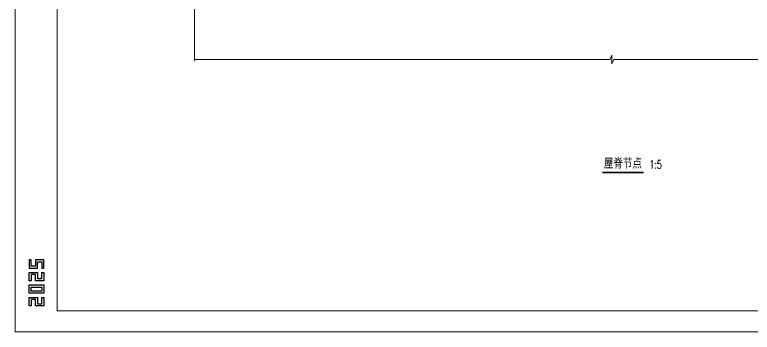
# Model space of a CAD drawing. Extents: x -599358 to 2865263, y -1062760 to 486533.
# Drawn here: x 119091 to 120856, y -728503 to -727744 of the extents above; entities that cross this region are included whole.
import ezdxf
from ezdxf.enums import TextEntityAlignment as Align

# ---------------------------------------------------------------- set-up
doc = ezdxf.new("R2010")
doc.units = 0
doc.layers.add('0-cxFrame', color=155, linetype='Continuous')
doc.layers.add('3符号', color=173, linetype='Continuous')
doc.layers.add('0-cxText', color=131, linetype='Continuous', lineweight=25)
doc.layers.add('文字标注引出线', color=7, linetype='Continuous', lineweight=15)
doc.styles.add('cx_tuming', font='simhei.ttf')
doc.styles.add('cx_tuqian1', font='宋体.shx')
doc.styles.add('卓越符号', font='ROMANS.shx', dxfattribs={"width": 0.7, "bigfont": 'CHINESE.shx'})
doc.styles.add('黑体', font='simhei.ttf')

# ---------------------------------------------------------------- blocks, each defined once
blk = doc.blocks.new('*U1764')
at = {"const_width": 0.7}
blk.add_lwpolyline([(-9.89, 0), (9.89, 0)], dxfattribs=at)
at = {"color": 0, "style": '卓越符号', "width": 0.7, "flags": 8}
blk.add_attdef('图名', text='', height=5, dxfattribs=at).set_placement((0, 1.85), align=Align.CENTER)
blk.add_attdef('比例', (12.69, 1.85), '', height=4, dxfattribs=at)
blk = doc.blocks.new('TK22.A2 L(Dragon)')
at = {"layer": '0-cxFrame', "color": 7, "const_width": 0.5}
blk.add_lwpolyline([(0, 0), (-594, 0), (-594, 420), (0, 420)], close=True, dxfattribs=at)
at = {"layer": '0-cxFrame', "const_width": 0.5}
blk.add_lwpolyline([(-80, 10), (-574, 10), (-574, 410), (-80, 410)], close=True, dxfattribs=at)
at = {"layer": 'Defpoints', "color": 2}
for points in [[(-586.37, 34.37), (-587.37, 34.37), (-587.37, 30.37), (-583.37, 30.37), (-583.37, 33.37), (-581.37, 33.37), (-581.37, 30.37), (-580.37, 30.37), (-580.37, 34.37), (-584.37, 34.37), (-584.37, 31.37), (-586.37, 31.37), (-586.37, 34.37)], [(-586.37, 24.37), (-587.37, 24.37), (-587.37, 28.37), (-583.37, 28.37), (-583.37, 25.37), (-581.37, 25.37), (-581.37, 28.37), (-580.37, 28.37), (-580.37, 24.37), (-584.37, 24.37), (-584.37, 27.37), (-586.37, 27.37), (-586.37, 24.37)], [(-586.37, 12.37), (-587.37, 12.37), (-587.37, 16.37), (-583.37, 16.37), (-583.37, 13.37), (-581.37, 13.37), (-581.37, 16.37), (-580.37, 16.37), (-580.37, 12.37), (-584.37, 12.37), (-584.37, 15.37), (-586.37, 15.37), (-586.37, 12.37)]]:
    blk.add_lwpolyline(points, dxfattribs=at)
for points in [[(-587.37, 18.37), (-587.37, 22.37), (-580.37, 22.37), (-580.37, 18.37)], [(-586.37, 19.37), (-586.37, 21.37), (-581.37, 21.37), (-581.37, 19.37)]]:
    blk.add_lwpolyline(points, close=True, dxfattribs=at)
at = {"style": '黑体', "flags": 4}
blk.add_attdef('图幅', text='', height=3.3, dxfattribs=at).set_placement((-40, 3), align=Align.RIGHT)
at = {"layer": '0-cxText', "flags": 4}
for tag, height, style, p in [('建设单位', 3.5, 'cx_tuming', (-45, 240)), ('项目名称', 3.5, 'cx_tuming', (-45, 210)), ('子项名称', 3.5, 'cx_tuming', (-45, 180)), ('工程编号', 3.3, 'cx_tuqian1', (-35, 165)), ('图名1', 3.5, 'cx_tuming', (-45, 87)), ('图名2', 3.5, 'cx_tuming', (-45, 79)), ('图名3', 3.5, 'cx_tuming', (-45, 71)), ('出图日期', 3.3, 'cx_tuqian1', (-39, 60)), ('专业', 3.3, 'cx_tuqian1', (-55, 52)), ('图号', 3.3, 'cx_tuqian1', (-55, 44)), ('版次', 3.3, 'cx_tuqian1', (-20, 44))]:
    blk.add_attdef(tag, text='', height=height, dxfattribs=dict(at, style=style)).set_placement(p, align=Align.MIDDLE)
at = {"layer": 'Defpoints', "color": 6, "flags": 4}
for tag, height, style, p in [('tufu', 3.3, '黑体', (-12, 12)), ('dwfname', 4, 'cx_tuqian1', (-80, 3))]:
    blk.add_attdef(tag, text='', height=height, dxfattribs=dict(at, style=style)).set_placement(p, align=Align.RIGHT)

msp = doc.modelspace()

# ---------------------------------------------------------------- linework, layer by layer
at = {"layer": '文字标注引出线', "color": 1, "elevation": -1.9}
for points in [[(119521.5, -727064.7), (119521.5, -727421.7), (119532, -727426.2), (119511, -727426.2), (119521.5, -727430.7), (119521.5, -727854.6)], [(121518.4, -727850.9), (120524.5, -727850.9), (120520, -727861.4), (120520, -727840.4), (120515.5, -727850.9), (119521.5, -727850.9)]]:
    msp.add_lwpolyline(points, dxfattribs=at)

# ---------------------------------------------------------------- block references
at = {"layer": '0-cxFrame', "xscale": 5, "yscale": 5, "zscale": 5}
msp.add_blockref('TK22.A2 L(Dragon)', (122062.4, -728501.7), dxfattribs=at)
at = {"layer": '3符号', "color": 7}
ref = msp.add_blockref('*U1764', (120546.2, -728121), dxfattribs=dict(at, xscale=5, yscale=5, zscale=5))
ref.add_attrib('图名', '屋脊节点', dxfattribs={"layer": '0', "color": 0, "height": 25, "style": '卓越符号', "width": 0.7}).set_placement((120546.2, -728111.8), align=Align.CENTER)
ref.add_attrib('比例', '1:5', (120609.6, -728111.8), dxfattribs={"layer": '0', "color": 0, "height": 20, "style": '卓越符号', "width": 0.7})

doc.saveas('drawing.dxf')
